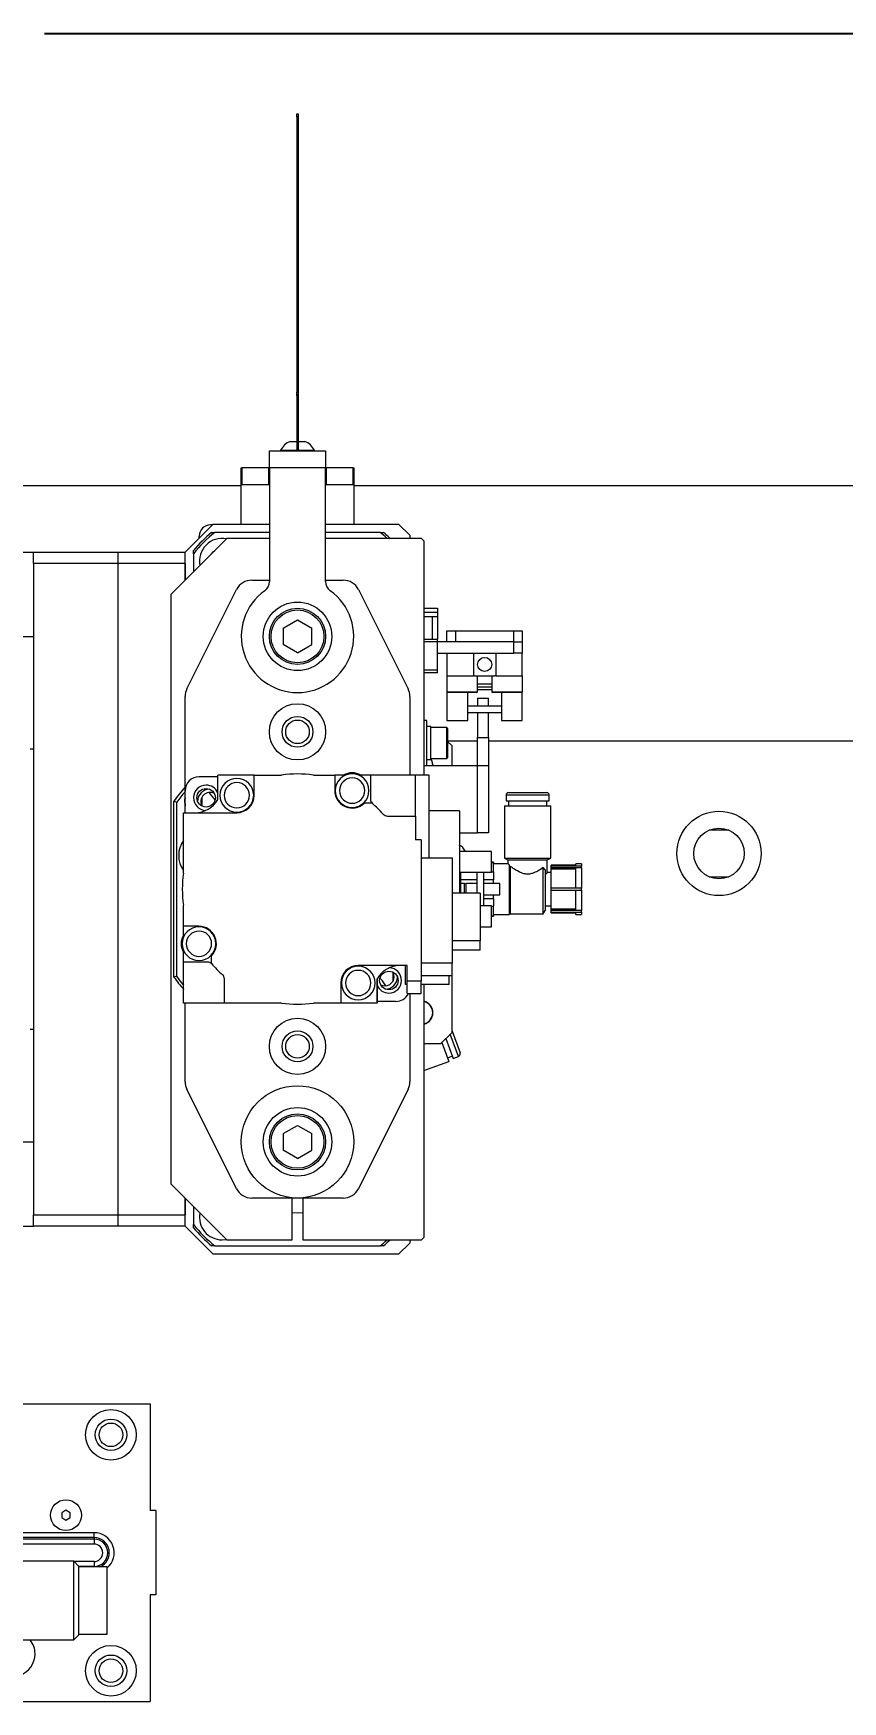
# Model space of a CAD drawing. Header units: millimetres. Extents: x 169 to 14583, y -399 to 10804.
# Drawn here: x 8109.3 to 8253.3, y 5574.5 to 5871.5 of the extents above; entities that cross this region are included whole.
import ezdxf

# ---------------------------------------------------------------- set-up
doc = ezdxf.new("R2010")
doc.units = ezdxf.units.MM
doc.header["$LTSCALE"] = 35
doc.layers.add('1', color=70, linetype='Continuous')
doc.styles.add('SLDTEXTSTYLE2', font='TXT', dxfattribs={"width": 0.7})
doc.dimstyles.new('SLDDIMSTYLE5', dxfattribs={"dimtxt": 105.988363, "dimasz": 26.25, "dimexe": 0, "dimexo": 0.0625, "dimgap": 26.497091, "dimtad": 1, "dimdec": 0, "dimrnd": 1e-09, "dimzin": 12, "dimdsep": 46, "dimtxsty": 'SLDTEXTSTYLE2', "dimsah": 1, "dimcen": 0.09, "dimadec": 0, "dimazin": 3, "dimtfac": 1, "dimtdec": 3, "dimtofl": 0, "dimtmove": 0, "dimatfit": 3, "dimfxl": 0, "dimfrac": 2, "dimtolj": 1, "dimtzin": 12, "dimarcsym": 0})

# ---------------------------------------------------------------- blocks, each defined once
blk = doc.blocks.new('_D_41')
at = {"layer": '1'}
for p, q in [((8111.28, 5871.52), (8786.07, 5871.52)), ((8751.07, 5511.02), (8751.07, 5871.52))]:
    blk.add_line(p, q, dxfattribs=at)
for points in [[(8751.07, 5871.52), (8745.82, 5845.27), (8756.32, 5845.27)], [(8751.07, 5511.02), (8756.32, 5537.27), (8745.82, 5537.27)]]:
    blk.add_solid(points, dxfattribs=at)
at = {"layer": '1', "insert": (8631.7, 5585.03), "char_height": 92.604, "attachment_point": 1, "rotation": 90, "style": 'SLDTEXTSTYLE2'}
blk.add_mtext('361', dxfattribs=at)

msp = doc.modelspace()

# ---------------------------------------------------------------- linework, layer by layer
at = {"color": 7, "linetype": 'Continuous', "lineweight": 18}
for p, q in [((8156.179, 5856.668), (8156.179, 5857.168)), ((8156.179, 5857.168), (8156.379, 5857.168)), ((8156.379, 5857.168), (8156.379, 5856.668)), ((8156.179, 5856.668), (8156.179, 5807.668)), ((8156.379, 5856.668), (8156.179, 5856.668)), ((8156.379, 5856.668), (8156.379, 5807.668)), ((8156.179, 5807.668), (8156.379, 5807.668)), ((8156.179, 5807.168), (8156.179, 5807.668)), ((8156.379, 5807.168), (8156.179, 5807.168)), ((8156.179, 5807.021), (8156.179, 5807.168)), ((8156.379, 5807.021), (8156.179, 5807.021)), ((8156.179, 5807.021), (8156.179, 5797.168)), ((8156.379, 5807.668), (8156.379, 5807.168)), ((8156.379, 5807.168), (8156.379, 5807.021)), ((8156.379, 5807.021), (8156.379, 5797.168)), ((8154.974, 5798.868), (8156.179, 5798.868)), ((8156.379, 5798.868), (8157.583, 5798.868)), ((8151.279, 5794.168), (8151.279, 5797.168)), ((8151.279, 5797.168), (8161.279, 5797.168)), ((8153.279, 5797.318), (8153.279, 5797.168)), ((8153.279, 5797.318), (8156.179, 5797.318)), ((8156.379, 5797.318), (8159.279, 5797.318)), ((8159.279, 5797.168), (8159.279, 5797.318)), ((8161.279, 5797.168), (8161.279, 5794.168)), ((8146.279, 5791.168), (8146.279, 5794.168)), ((8146.279, 5794.168), (8146.355, 5794.168)), ((8146.355, 5794.168), (8146.355, 5791.168)), ((8151.203, 5794.168), (8146.355, 5794.168)), ((8151.203, 5791.168), (8151.203, 5794.168)), ((8151.203, 5794.168), (8151.279, 5794.168)), ((8161.279, 5794.168), (8151.279, 5794.168)), ((8151.279, 5794.168), (8151.279, 5773.915)), ((8161.279, 5773.915), (8161.279, 5794.168)), ((8161.279, 5794.168), (8161.355, 5794.168)), ((8161.355, 5794.168), (8161.355, 5791.168)), ((8166.203, 5794.168), (8161.355, 5794.168)), ((8166.203, 5791.168), (8166.203, 5794.168)), ((8166.203, 5794.168), (8166.279, 5794.168)), ((8166.279, 5794.168), (8166.279, 5791.168)), ((8093.779, 5791.018), (8146.279, 5791.018)), ((8146.355, 5791.168), (8146.279, 5791.168)), ((8146.279, 5784.168), (8146.279, 5791.168)), ((8151.203, 5791.168), (8146.355, 5791.168)), ((8151.279, 5791.168), (8151.203, 5791.168)), ((8161.355, 5791.168), (8161.279, 5791.168)), ((8166.203, 5791.168), (8161.355, 5791.168)), ((8166.279, 5791.168), (8166.203, 5791.168)), ((8166.279, 5791.168), (8166.279, 5784.168)), ((8166.279, 5791.018), (9166.967, 5791.018)), ((8141.279, 5784.168), (8136.279, 5779.168)), ((8141.129, 5784.018), (8140.779, 5784.018)), ((8140.99, 5782.668), (8141.561, 5782.668)), ((8141.279, 5784.168), (8151.279, 5784.168)), ((8151.279, 5782.668), (8141.561, 5782.668)), ((8161.279, 5784.168), (8174.279, 5784.168)), ((8170.996, 5782.668), (8161.279, 5782.668)), ((8170.996, 5782.668), (8171.568, 5782.668)), ((8176.279, 5782.168), (8174.279, 5784.168)), ((8143.779, 5781.668), (8133.779, 5771.668)), ((8138.779, 5781.668), (8138.779, 5782.018)), ((8143.779, 5781.668), (8151.279, 5781.668)), ((8161.279, 5781.668), (8178.279, 5781.668)), ((8176.279, 5782.168), (8176.279, 5781.668)), ((8178.779, 5781.168), (8178.279, 5781.668)), ((8178.779, 5781.168), (8178.779, 5739.468)), ((8099.279, 5779.168), (8109.279, 5779.168)), ((8109.279, 5779.168), (8124.279, 5779.168)), ((8109.279, 5777.168), (8109.279, 5779.168)), ((8124.279, 5777.168), (8109.279, 5777.168)), ((8109.279, 5777.168), (8109.279, 5661.168)), ((8124.279, 5779.168), (8124.279, 5777.168)), ((8124.279, 5779.168), (8136.279, 5779.168)), ((8124.279, 5777.168), (8124.279, 5661.168)), ((8136.279, 5777.168), (8124.279, 5777.168)), ((8136.279, 5774.168), (8136.279, 5779.168)), ((8136.279, 5777.168), (8136.279, 5774.168)), ((8137.779, 5778.885), (8137.779, 5779.457)), ((8137.779, 5778.885), (8137.779, 5775.668)), ((8148.133, 5774.168), (8151.279, 5774.168)), ((8161.279, 5774.168), (8164.425, 5774.168)), ((8133.779, 5666.668), (8133.779, 5771.668)), ((8136.595, 5754.801), (8145.449, 5772.509)), ((8167.108, 5772.509), (8175.962, 5754.801)), ((8178.779, 5769.168), (8181.179, 5769.168)), ((8181.179, 5768.418), (8178.779, 5768.418)), ((8181.179, 5769.168), (8181.179, 5768.418)), ((8181.179, 5768.418), (8181.179, 5767.668)), ((8153.737, 5765.635), (8156.279, 5767.103)), ((8153.737, 5765.635), (8153.737, 5762.7)), ((8156.279, 5767.103), (8158.821, 5765.635)), ((8158.821, 5762.7), (8158.821, 5765.635)), ((8181.179, 5767.668), (8178.779, 5767.668)), ((8180.279, 5763.668), (8180.279, 5767.668)), ((8181.179, 5767.668), (8181.179, 5763.668)), ((8182.879, 5763.168), (8182.879, 5765.168)), ((8182.879, 5765.168), (8184.379, 5765.168)), ((8184.379, 5765.168), (8184.379, 5763.168)), ((8184.379, 5765.168), (8194.779, 5765.168)), ((8194.779, 5763.168), (8194.779, 5765.168)), ((8194.779, 5765.168), (8196.279, 5765.168)), ((8196.279, 5765.168), (8196.279, 5763.168)), ((8099.279, 5764.168), (8109.279, 5764.168)), ((8156.279, 5761.233), (8153.737, 5762.7)), ((8156.279, 5761.233), (8158.821, 5762.7)), ((8178.779, 5763.668), (8181.179, 5763.668)), ((8181.179, 5763.168), (8178.779, 5763.168)), ((8181.179, 5763.168), (8181.179, 5763.668)), ((8194.779, 5763.168), (8181.179, 5763.168)), ((8181.179, 5758.168), (8181.179, 5763.168)), ((8194.779, 5761.168), (8194.779, 5763.168)), ((8194.779, 5763.168), (8196.279, 5763.168)), ((8196.279, 5763.168), (8196.279, 5761.168)), ((8181.179, 5761.168), (8194.779, 5761.168)), ((8182.879, 5761.168), (8182.879, 5757.168)), ((8187.579, 5761.168), (8187.579, 5757.168)), ((8191.579, 5761.168), (8191.579, 5757.168)), ((8196.279, 5761.168), (8194.779, 5761.168)), ((8196.279, 5757.168), (8196.279, 5761.168)), ((8181.179, 5758.168), (8178.779, 5758.168)), ((8181.179, 5757.668), (8178.779, 5757.668)), ((8181.179, 5757.668), (8181.179, 5758.168)), ((8182.829, 5757.168), (8182.829, 5754.318)), ((8182.879, 5757.168), (8182.829, 5757.168)), ((8182.879, 5757.168), (8187.579, 5757.168)), ((8187.779, 5757.168), (8187.579, 5757.168)), ((8187.779, 5757.168), (8191.379, 5757.168)), ((8188.329, 5754.318), (8188.329, 5757.168)), ((8190.829, 5757.168), (8190.829, 5754.318)), ((8191.579, 5757.168), (8191.379, 5757.168)), ((8191.579, 5757.168), (8196.279, 5757.168)), ((8196.329, 5757.168), (8196.279, 5757.168)), ((8196.329, 5754.318), (8196.329, 5757.168)), ((8136.279, 5736.668), (8136.279, 5753.46)), ((8176.279, 5753.46), (8176.279, 5739.468)), ((8182.829, 5754.318), (8188.329, 5754.318)), ((8182.879, 5754.206), (8182.879, 5749.168)), ((8188.179, 5754.168), (8182.979, 5754.168)), ((8186.579, 5749.168), (8186.579, 5754.168)), ((8188.279, 5753.168), (8190.279, 5753.168)), ((8188.279, 5753.168), (8188.279, 5751.768)), ((8190.829, 5755.668), (8188.329, 5755.668)), ((8188.329, 5755.168), (8190.829, 5755.168)), ((8190.829, 5754.668), (8188.329, 5754.668)), ((8190.279, 5751.768), (8190.279, 5753.168)), ((8190.829, 5754.318), (8196.329, 5754.318)), ((8196.179, 5754.168), (8190.979, 5754.168)), ((8192.579, 5754.168), (8192.579, 5749.168)), ((8196.279, 5749.168), (8196.279, 5754.206)), ((8192.579, 5751.768), (8186.579, 5751.768)), ((8192.579, 5750.568), (8186.579, 5750.568)), ((8188.279, 5750.568), (8188.279, 5746.168)), ((8190.279, 5746.168), (8190.279, 5750.568)), ((8179.279, 5749.168), (8178.779, 5749.168)), ((8179.279, 5741.168), (8179.279, 5749.168)), ((8179.979, 5748.118), (8179.279, 5748.118)), ((8179.979, 5742.218), (8179.979, 5748.118)), ((8182.829, 5747.918), (8179.979, 5747.918)), ((8182.829, 5742.418), (8182.829, 5747.918)), ((8182.879, 5749.168), (8186.579, 5749.168)), ((8182.979, 5747.768), (8182.979, 5742.568)), ((8192.579, 5749.168), (8196.279, 5749.168)), ((8108.693, 5744.168), (8109.279, 5744.168)), ((8188.279, 5745.518), (8182.979, 5745.518)), ((8183.779, 5744.668), (8182.979, 5745.468)), ((8183.779, 5741.168), (8183.779, 5744.668)), ((8188.279, 5746.168), (8190.279, 5746.168)), ((8188.279, 5741.168), (8188.279, 5746.168)), ((8190.279, 5746.168), (8190.279, 5741.168)), ((8389.279, 5745.518), (8190.279, 5745.518)), ((8178.779, 5741.168), (8179.279, 5741.168)), ((8179.279, 5742.218), (8179.979, 5742.218)), ((8179.279, 5741.168), (8188.279, 5741.168)), ((8179.979, 5742.418), (8182.829, 5742.418)), ((8188.279, 5729.168), (8188.279, 5741.168)), ((8188.279, 5741.168), (8190.279, 5741.168)), ((8190.279, 5741.168), (8190.279, 5729.168)), ((8142.079, 5739.168), (8138.779, 5739.168)), ((8142.079, 5739.468), (8142.081, 5739.468)), ((8142.079, 5735.118), (8142.079, 5739.468)), ((8142.081, 5735.122), (8142.081, 5739.468)), ((8148.579, 5739.468), (8142.081, 5739.468)), ((8148.579, 5735.876), (8148.579, 5739.468)), ((8148.579, 5739.468), (8153.422, 5739.468)), ((8159.135, 5739.468), (8162.899, 5739.468)), ((8162.899, 5739.468), (8162.899, 5736.704)), ((8164.459, 5739.468), (8162.899, 5739.468)), ((8169.279, 5739.468), (8167.539, 5739.468)), ((8169.279, 5739.468), (8169.279, 5735.154)), ((8177.279, 5739.468), (8169.279, 5739.468)), ((8177.279, 5732.168), (8177.279, 5739.468)), ((8179.679, 5739.468), (8177.279, 5739.468)), ((8179.679, 5724.746), (8179.679, 5739.468)), ((8136.279, 5732.776), (8136.279, 5736.668)), ((8139.279, 5735.523), (8139.279, 5733.955)), ((8193.379, 5735.868), (8193.379, 5734.868)), ((8201.079, 5735.868), (8193.379, 5735.868)), ((8193.879, 5736.368), (8200.579, 5736.368)), ((8201.079, 5734.868), (8201.079, 5735.868)), ((8134.279, 5734.82), (8134.779, 5734.66)), ((8134.279, 5703.515), (8134.279, 5734.82)), ((8134.779, 5703.676), (8134.779, 5734.66)), ((8135.979, 5722.024), (8135.979, 5732.776)), ((8135.979, 5732.776), (8145.479, 5732.776)), ((8169.544, 5734.468), (8168.146, 5734.468)), ((8172.265, 5732.168), (8177.279, 5732.168)), ((8177.279, 5732.168), (8177.279, 5727.968)), ((8185.079, 5733.118), (8179.679, 5733.118)), ((8185.079, 5733.118), (8185.079, 5718.444)), ((8193.129, 5733.968), (8193.129, 5724.708)), ((8193.129, 5733.968), (8197.229, 5733.968)), ((8193.379, 5734.868), (8197.229, 5734.868)), ((8193.834, 5734.868), (8193.834, 5733.968)), ((8197.229, 5734.868), (8201.079, 5734.868)), ((8197.229, 5733.968), (8201.329, 5733.968)), ((8200.624, 5733.968), (8200.624, 5734.868)), ((8201.329, 5724.708), (8201.329, 5733.968)), ((8185.079, 5729.168), (8188.279, 5729.168)), ((8190.279, 5729.168), (8188.279, 5729.168)), ((8233.019, 5729.668), (8229.539, 5729.668)), ((8178.279, 5727.968), (8177.279, 5727.968)), ((8178.279, 5727.968), (8178.279, 5702.756)), ((8178.279, 5724.746), (8183.779, 5724.746)), ((8183.779, 5724.746), (8183.779, 5705.98)), ((8190.779, 5725.868), (8185.079, 5725.868)), ((8190.779, 5722.168), (8190.779, 5725.868)), ((8191.129, 5723.968), (8190.779, 5723.968)), ((8190.779, 5723.9), (8191.129, 5723.9)), ((8191.129, 5723.968), (8191.129, 5723.9)), ((8191.129, 5723.065), (8191.129, 5723.9)), ((8193.763, 5723.668), (8191.129, 5723.668)), ((8193.129, 5724.708), (8193.729, 5724.362)), ((8193.129, 5724.708), (8197.229, 5724.708)), ((8193.729, 5724.362), (8193.729, 5723.641)), ((8193.729, 5724.362), (8197.229, 5724.362)), ((8193.929, 5723.514), (8193.929, 5714.668)), ((8194.129, 5723.149), (8193.929, 5723.514)), ((8194.129, 5723.257), (8194.129, 5714.768)), ((8197.229, 5724.708), (8201.329, 5724.708)), ((8197.229, 5724.362), (8200.729, 5724.362)), ((8200.729, 5724.362), (8201.329, 5724.708)), ((8200.729, 5722.115), (8200.729, 5724.362)), ((8205.829, 5723.418), (8201.429, 5723.418)), ((8201.429, 5723.265), (8201.429, 5723.418)), ((8206.829, 5723.265), (8201.429, 5723.265)), ((8201.429, 5722.961), (8201.429, 5723.265)), ((8206.829, 5723.668), (8205.829, 5723.668)), ((8205.829, 5723.265), (8205.829, 5723.668)), ((8206.829, 5723.668), (8206.829, 5723.265)), ((8206.829, 5722.961), (8206.829, 5723.265)), ((8185.079, 5722.168), (8190.779, 5722.168)), ((8185.279, 5722.168), (8185.279, 5718.444)), ((8188.179, 5720.838), (8185.279, 5720.838)), ((8188.179, 5722.168), (8188.179, 5718.444)), ((8189.379, 5722.168), (8189.379, 5716.168)), ((8191.129, 5720.838), (8189.379, 5720.838)), ((8190.779, 5722.23), (8191.129, 5722.23)), ((8191.129, 5722.23), (8191.129, 5723.065)), ((8191.129, 5722.23), (8191.129, 5720.838)), ((8191.129, 5720.168), (8191.129, 5720.838)), ((8199.982, 5714.768), (8199.982, 5723.001)), ((8200.329, 5722.603), (8199.982, 5723.001)), ((8200.329, 5722.603), (8200.329, 5715.368)), ((8201.429, 5722.118), (8200.726, 5722.118)), ((8205.829, 5722.961), (8201.429, 5722.961)), ((8201.429, 5722.744), (8201.429, 5722.961)), ((8205.829, 5722.744), (8201.429, 5722.744)), ((8201.429, 5719.368), (8201.429, 5722.744)), ((8206.829, 5722.961), (8205.829, 5722.961)), ((8205.829, 5719.368), (8205.829, 5722.961)), ((8206.829, 5722.961), (8206.829, 5719.368)), ((8229.539, 5721.368), (8233.019, 5721.368)), ((8188.779, 5718.444), (8183.779, 5718.444)), ((8186.011, 5720.168), (8185.279, 5720.168)), ((8186.011, 5720.168), (8186.279, 5720.168)), ((8186.011, 5718.444), (8186.011, 5720.168)), ((8188.179, 5720.168), (8186.279, 5720.168)), ((8186.279, 5718.444), (8186.279, 5720.168)), ((8188.779, 5718.444), (8188.779, 5709.967)), ((8192.279, 5720.168), (8189.379, 5720.168)), ((8189.379, 5718.168), (8192.279, 5718.168)), ((8189.379, 5717.497), (8191.129, 5717.497)), ((8191.129, 5717.497), (8191.129, 5718.168)), ((8191.129, 5717.497), (8191.129, 5716.106)), ((8192.279, 5718.168), (8192.279, 5720.168)), ((8206.829, 5719.368), (8201.429, 5719.368)), ((8201.429, 5718.968), (8201.429, 5719.368)), ((8201.429, 5718.968), (8206.829, 5718.968)), ((8201.429, 5715.591), (8201.429, 5718.968)), ((8205.829, 5715.375), (8205.829, 5718.968)), ((8206.829, 5718.968), (8206.829, 5719.368)), ((8206.829, 5718.968), (8206.829, 5715.375)), ((8135.979, 5712.547), (8135.979, 5716.311)), ((8190.779, 5716.168), (8188.779, 5716.168)), ((8190.779, 5712.468), (8190.779, 5716.168)), ((8190.779, 5716.106), (8191.129, 5716.106)), ((8190.779, 5714.436), (8191.129, 5714.436)), ((8190.779, 5714.368), (8191.129, 5714.368)), ((8191.129, 5715.271), (8191.129, 5716.106)), ((8191.129, 5714.436), (8191.129, 5715.271)), ((8191.129, 5714.668), (8193.929, 5714.668)), ((8191.129, 5714.436), (8191.129, 5714.368)), ((8193.929, 5714.668), (8194.129, 5714.868)), ((8194.129, 5714.768), (8199.982, 5714.768)), ((8199.982, 5714.768), (8200.329, 5715.368)), ((8200.329, 5716.218), (8201.429, 5716.218)), ((8205.829, 5715.591), (8201.429, 5715.591)), ((8201.429, 5715.375), (8201.429, 5715.591)), ((8205.829, 5715.375), (8201.429, 5715.375)), ((8201.429, 5715.071), (8201.429, 5715.375)), ((8201.429, 5715.071), (8206.829, 5715.071)), ((8201.429, 5714.918), (8201.429, 5715.071)), ((8201.429, 5714.918), (8205.829, 5714.918)), ((8206.829, 5715.375), (8205.829, 5715.375)), ((8205.829, 5714.668), (8205.829, 5715.071)), ((8205.829, 5714.668), (8206.829, 5714.668)), ((8206.829, 5715.071), (8206.829, 5715.375)), ((8206.829, 5715.071), (8206.829, 5714.668)), ((8138.743, 5712.547), (8135.979, 5712.547)), ((8135.979, 5710.987), (8135.979, 5712.547)), ((8188.779, 5712.468), (8190.779, 5712.468)), ((8188.779, 5709.967), (8183.779, 5709.967)), ((8188.779, 5708.291), (8188.779, 5709.967)), ((8135.979, 5706.168), (8135.979, 5707.908)), ((8140.292, 5706.168), (8135.979, 5706.168)), ((8135.979, 5698.868), (8135.979, 5706.168)), ((8140.979, 5705.902), (8140.979, 5707.3)), ((8175.779, 5705.56), (8167.079, 5705.56)), ((8175.479, 5702.199), (8175.479, 5705.56)), ((8175.779, 5702.756), (8175.779, 5705.56)), ((8183.779, 5705.98), (8178.279, 5705.98)), ((8188.779, 5708.291), (8183.779, 5708.291)), ((8183.779, 5703.79), (8183.779, 5705.98)), ((8134.779, 5703.676), (8134.279, 5703.515)), ((8143.279, 5698.868), (8143.279, 5703.181)), ((8163.979, 5702.46), (8163.979, 5698.868)), ((8170.477, 5703.214), (8170.477, 5698.868)), ((8170.479, 5698.868), (8170.479, 5703.217)), ((8173.279, 5702.812), (8173.279, 5704.381)), ((8178.279, 5702.756), (8175.779, 5702.756)), ((8175.779, 5700.568), (8175.779, 5702.756)), ((8178.279, 5703.79), (8183.779, 5703.79)), ((8178.279, 5700.568), (8178.279, 5702.756)), ((8183.279, 5702.199), (8183.279, 5703.79)), ((8183.779, 5693.668), (8183.779, 5703.79)), ((8175.779, 5702.199), (8175.479, 5702.199)), ((8175.779, 5700.568), (8178.279, 5700.568)), ((8176.279, 5700.568), (8176.279, 5684.876)), ((8183.279, 5702.199), (8178.279, 5702.199)), ((8178.779, 5702.199), (8178.779, 5657.168)), ((8143.279, 5698.868), (8135.979, 5698.868)), ((8136.279, 5684.876), (8136.279, 5698.868)), ((8153.422, 5698.868), (8143.279, 5698.868)), ((8163.979, 5698.868), (8159.135, 5698.868)), ((8170.477, 5698.868), (8163.979, 5698.868)), ((8170.479, 5698.868), (8170.477, 5698.868)), ((8173.779, 5699.168), (8170.479, 5699.168)), ((8109.279, 5694.168), (8108.693, 5694.168)), ((8181.779, 5691.668), (8183.779, 5693.668)), ((8183.779, 5693.902), (8185.199, 5690)), ((8178.779, 5691.668), (8181.779, 5691.668)), ((8181.969, 5691.858), (8183.2, 5688.474)), ((8182.671, 5692.56), (8183.96, 5689.017)), ((8184.9, 5689.359), (8183.451, 5693.34)), ((8178.779, 5686.865), (8183.2, 5688.474)), ((8182.959, 5689.137), (8183.805, 5689.445)), ((8183.96, 5689.017), (8184.9, 5689.359)), ((8145.449, 5665.826), (8136.595, 5683.534)), ((8175.962, 5683.534), (8167.108, 5665.826)), ((8153.737, 5675.635), (8156.279, 5677.103)), ((8156.279, 5677.103), (8158.821, 5675.635)), ((8099.279, 5674.168), (8109.279, 5674.168)), ((8153.737, 5675.635), (8153.737, 5672.7)), ((8156.279, 5671.233), (8153.737, 5672.7)), ((8156.279, 5671.233), (8158.821, 5672.7)), ((8158.821, 5672.7), (8158.821, 5675.635)), ((8133.779, 5666.668), (8143.779, 5656.668)), ((8136.279, 5659.168), (8136.279, 5664.168)), ((8136.279, 5664.168), (8136.279, 5661.168)), ((8164.425, 5664.168), (8148.133, 5664.168)), ((8155.279, 5664.168), (8155.279, 5656.668)), ((8157.279, 5656.668), (8157.279, 5664.168)), ((8109.279, 5661.168), (8124.279, 5661.168)), ((8109.279, 5659.168), (8109.279, 5661.168)), ((8124.279, 5661.168), (8124.279, 5659.168)), ((8124.279, 5661.168), (8136.279, 5661.168)), ((8137.779, 5662.668), (8137.779, 5659.45)), ((8099.279, 5659.168), (8109.279, 5659.168)), ((8124.279, 5659.168), (8109.279, 5659.168)), ((8136.279, 5659.168), (8124.279, 5659.168)), ((8136.279, 5659.168), (8141.279, 5654.168)), ((8137.779, 5658.879), (8137.779, 5659.45)), ((8141.561, 5655.668), (8140.99, 5655.668)), ((8141.561, 5655.668), (8170.996, 5655.668)), ((8142.844, 5656.733), (8143.635, 5656.812)), ((8155.279, 5656.668), (8143.779, 5656.668)), ((8178.279, 5656.668), (8157.279, 5656.668)), ((8171.568, 5655.668), (8170.996, 5655.668)), ((8174.279, 5654.168), (8176.279, 5656.168)), ((8176.279, 5656.668), (8176.279, 5656.168)), ((8178.279, 5656.668), (8178.779, 5657.168)), ((8174.279, 5654.168), (8141.279, 5654.168)), ((8100.079, 5627.518), (8130.079, 5627.518)), ((8130.079, 5627.518), (8130.079, 5608.518)), ((8115.079, 5608.584), (8114.329, 5608.151)), ((8114.329, 5608.151), (8114.329, 5607.285)), ((8115.829, 5608.151), (8115.079, 5608.584)), ((8115.829, 5607.285), (8115.829, 5608.151)), ((8131.079, 5608.518), (8130.079, 5608.518)), ((8131.079, 5608.518), (8131.079, 5593.518)), ((8120.079, 5604.595), (8106.079, 5604.595)), ((8114.329, 5607.285), (8115.079, 5606.852)), ((8115.079, 5606.852), (8115.829, 5607.285)), ((8120.079, 5603.729), (8120.079, 5604.595)), ((8120.079, 5603.729), (8106.079, 5603.729)), ((8120.079, 5603.441), (8106.079, 5603.441)), ((8120.079, 5602.574), (8106.079, 5602.574)), ((8120.079, 5603.729), (8120.079, 5603.441)), ((8120.079, 5603.441), (8120.079, 5602.574)), ((8116.459, 5599.518), (8086.079, 5599.518)), ((8117.379, 5598.598), (8116.459, 5599.518)), ((8116.459, 5585.518), (8116.459, 5599.518)), ((8120.079, 5599.461), (8116.515, 5599.461)), ((8117.379, 5586.438), (8117.379, 5598.598)), ((8120.079, 5598.595), (8117.379, 5598.595)), ((8122.379, 5598.518), (8117.379, 5598.518)), ((8120.079, 5599.461), (8120.079, 5598.595)), ((8120.079, 5598.595), (8120.079, 5598.518)), ((8122.379, 5586.518), (8122.379, 5598.518)), ((8131.079, 5593.518), (8130.079, 5593.518)), ((8130.079, 5593.518), (8130.079, 5574.518)), ((8086.079, 5585.518), (8116.459, 5585.518)), ((8116.459, 5585.518), (8117.379, 5586.438)), ((8117.379, 5586.518), (8122.379, 5586.518)), ((8100.079, 5574.518), (8130.079, 5574.518))]:
    msp.add_line(p, q, dxfattribs=at)
at = {"color": 7, "linetype": 'Continuous', "lineweight": 18, "flags": 128}
for points in [[(8140.992, 5778.881), (8141.253, 5779.194), (8141.565, 5779.454)], [(8180.379, 5741.168), (8180.219, 5741.971), (8179.979, 5742.401)], [(8179.979, 5742.322), (8180.177, 5741.954), (8180.334, 5741.168)], [(8136.279, 5735.434), (8136.234, 5735.045), (8136.279, 5734.014)], [(8136.279, 5734.021), (8136.235, 5735.045), (8136.279, 5735.428)], [(8140.581, 5736.368), (8140.757, 5736.055), (8141.609, 5735.005)], [(8136.027, 5702.077), (8135.419, 5702.823), (8134.779, 5703.676)], [(8136.027, 5702.077), (8135.419, 5702.823), (8134.779, 5703.676)], [(8171.976, 5701.967), (8171.407, 5702.838), (8170.948, 5703.33)], [(8173.485, 5703.611), (8173.359, 5704.243), (8173.3, 5704.37)], [(8155.279, 5661.608), (8156.279, 5661.568), (8157.279, 5661.608)], [(8141.565, 5658.881), (8141.253, 5659.142), (8140.992, 5659.454)]]:
    msp.add_lwpolyline(points, dxfattribs=at)
at = {"color": 7, "linetype": 'Continuous', "lineweight": 18}
for centre, radius in [((8156.279, 5764.168), 6.1), ((8156.279, 5764.168), 5), ((8156.279, 5764.168), 4.7), ((8189.579, 5759.168), 1.25), ((8156.279, 5747.168), 5), ((8156.279, 5747.168), 2.75), ((8156.279, 5747.168), 2.1), ((8140.015, 5735.431), 1.65), ((8231.279, 5725.518), 7.5), ((8231.279, 5725.518), 4.5), ((8172.542, 5702.904), 1.65), ((8156.279, 5691.168), 5), ((8156.279, 5691.168), 2.75), ((8156.279, 5691.168), 2.1), ((8156.279, 5674.168), 10), ((8156.279, 5674.168), 6.1), ((8156.279, 5674.168), 5), ((8156.279, 5674.168), 4.7), ((8123.079, 5622.018), 4.5), ((8123.079, 5622.018), 2.8), ((8123.079, 5622.018), 2.1), ((8115.079, 5607.718), 2.75), ((8123.079, 5580.018), 4.5), ((8123.079, 5580.018), 2.8), ((8123.079, 5580.018), 2.1)]:
    msp.add_circle(centre, radius, dxfattribs=at)
for centre, radius, start, end in [((8156.279, 5795.739), 3.39, 112.63395, 152.23895), ((8156.279, 5795.739), 3.39, 27.76105, 67.36605), ((8156.279, 5764.168), 23.64, 128.50334, 141.49666), ((8156.279, 5764.168), 24, 129.57122, 140.42878), ((8140.779, 5782.018), 2, 90, 180), ((8156.279, 5764.168), 23.64, 47.75448, 51.49666), ((8156.279, 5764.168), 24, 46.81658, 50.42878), ((8142.844, 5777.603), 4, 78.59376, 191.40624), ((8148.133, 5771.168), 3, 90, 153.43495), ((8149.279, 5773.915), 2, 305.68533, 0), ((8163.279, 5773.915), 2, 180, 234.31467), ((8164.425, 5771.168), 3, 26.56505, 90), ((8156.279, 5764.168), 10, 125.68533, 54.31467), ((8139.279, 5753.46), 3, 153.43495, 180), ((8173.279, 5753.46), 3, 0, 26.56505), ((8182.979, 5754.318), 0.15, 180, 270), ((8188.179, 5754.318), 0.15, 270, 0), ((8190.979, 5754.318), 0.15, 180, 270), ((8196.179, 5754.318), 0.15, 270, 0), ((8182.829, 5747.768), 0.15, 0, 90), ((8182.829, 5742.568), 0.15, 270, 0), ((8138.779, 5736.668), 2.5, 90, 180), ((8145.479, 5735.876), 3, 90, 270), ((8145.479, 5735.876), 2.25, 90, 270), ((8145.479, 5735.876), 3, 270, 90), ((8145.479, 5735.876), 2.25, 270, 90), ((8156.279, 5719.168), 20.5, 81.99003, 98.00994), ((8165.999, 5736.704), 3, 90, 270), ((8165.999, 5736.704), 2.25, 90, 270), ((8165.999, 5736.704), 3.164, 60.87651, 119.12349), ((8165.999, 5736.704), 3, 270, 90), ((8165.999, 5736.704), 2.25, 270, 90), ((8156.279, 5719.168), 27, 137.79455, 144.56906), ((8156.279, 5719.168), 26.5, 139.00065, 144.22517), ((8140.015, 5735.431), 2.25, 90, 268.60613), ((8138.071, 5737.376), 4.6, 270, 330.66137), ((8140.722, 5734.724), 2.25, 92.92103, 177.07897), ((8140.722, 5734.724), 1.65, 62.6397, 207.3603), ((8140.015, 5735.431), 2.25, 23.36738, 90), ((8145.479, 5735.876), 3.1, 270, 0), ((8165.999, 5736.704), 3.1, 180, 313.83555), ((8170.279, 5735.154), 1, 180, 223.05649), ((8193.879, 5735.868), 0.5, 90, 180), ((8200.579, 5735.868), 0.5, 0, 90), ((8156.279, 5719.168), 20.25, 41.21021, 49.07394), ((8170.279, 5735.154), 1, 223.05649, 228.78979), ((8172.265, 5733.168), 1, 221.21021, 270), ((8139.834, 5725.153), 4.7, 145.11418, 214.88582), ((8184.279, 5725.156), 2, 20.85584, 67.5), ((8156.279, 5719.168), 20.5, 171.99006, 188.00997), ((8138.743, 5709.447), 3, 90, 270), ((8138.743, 5709.447), 2.25, 90, 270), ((8138.743, 5709.447), 3.1, 316.16445, 90), ((8138.743, 5709.447), 3, 270, 90), ((8138.743, 5709.447), 2.25, 270, 90), ((8138.743, 5709.447), 3.164, 150.87651, 209.12349), ((8140.292, 5705.168), 1, 46.94383, 90), ((8140.292, 5705.168), 1, 41.21021, 46.94383), ((8156.279, 5719.168), 20.25, 220.92606, 228.78979), ((8167.079, 5702.46), 3.1, 90, 180), ((8167.079, 5702.46), 3, 90, 270), ((8167.079, 5702.46), 3, 270, 90), ((8174.487, 5700.96), 4.6, 90, 150.66137), ((8156.279, 5719.168), 27, 215.43094, 221.40368), ((8142.279, 5703.181), 1, 0, 48.78979), ((8167.079, 5702.46), 2.25, 90, 270), ((8167.079, 5702.46), 2.25, 270, 90), ((8171.835, 5703.611), 1.65, 242.6398, 0), ((8171.835, 5703.611), 2.25, 272.92091, 357.0791), ((8172.542, 5702.904), 2.25, 270, 88.60612), ((8172.542, 5702.904), 2.25, 203.36738, 270), ((8173.779, 5701.668), 2.5, 270, 333.89612), ((8156.279, 5719.168), 20.5, 261.99005, 278.00986), ((8178.279, 5697.168), 2.1, 0, 76.22585), ((8178.279, 5697.168), 2.055, 284.08192, 75.91808), ((8178.279, 5697.168), 2.1, 283.77415, 0), ((8184.729, 5689.829), 0.5, 290, 20), ((8139.279, 5684.876), 3, 180, 206.56505), ((8173.279, 5684.876), 3, 333.43495, 0), ((8148.133, 5667.168), 3, 206.56505, 270), ((8164.425, 5667.168), 3, 270, 333.43495), ((8142.844, 5660.733), 4, 168.59376, 270), ((8156.279, 5674.168), 23.64, 218.50334, 231.49666), ((8156.279, 5674.168), 24, 219.57122, 230.42878), ((8156.279, 5674.168), 23.64, 308.50334, 312.24552), ((8156.279, 5674.168), 24, 309.57122, 313.18342), ((8120.079, 5601.018), 3.577, 310.01095, 90), ((8120.079, 5601.018), 2.711, 292.77111, 90), ((8120.079, 5601.018), 2.423, 270, 90), ((8120.079, 5601.018), 1.557, 270, 90), ((8105.579, 5583.018), 4, 141.31781, 0), ((8105.579, 5583.018), 4, 0, 38.68219)]:
    msp.add_arc(centre, radius, start, end, dxfattribs=at)
for points, knots in [([(8193.929, 5723.514), (8193.848, 5723.576), (8193.726, 5723.67), (8193.753, 5723.649), (8193.763, 5723.641)], [0, 0, 0, 0, 0.6643218, 1, 1, 1, 1]), ([(8199.982, 5723.001), (8199.684, 5722.793), (8199.156, 5722.425), (8198.213, 5721.969), (8197.349, 5721.797), (8196.492, 5721.891), (8195.543, 5722.283), (8194.7, 5722.831), (8194.296, 5723.132), (8194.129, 5723.257)], [0, 0, 0, 0, 0.1900613, 0.3353344, 0.4383281, 0.5417291, 0.6746796, 0.8654419, 1, 1, 1, 1]), ([(8200.726, 5722.115), (8200.71, 5722.096), (8200.679, 5722.059), (8200.491, 5721.833), (8200.359, 5721.669), (8200.329, 5721.63)], [0, 0, 0, 0, 0.4296339, 0.8665023, 1, 1, 1, 1])]:
    msp.add_open_spline(points, degree=3, knots=knots, dxfattribs=at)

# ---------------------------------------------------------------- dimensions: what is measured, and where the dimension line sits
at = {"layer": '1'}
dim = msp.add_linear_dim(base=(8751.074838169, 5871.517871794), p1=(10301.278647798, 5511.017871794), p2=(8076.278652618, 5871.517871794), angle=90, dimstyle='SLDDIMSTYLE5', dxfattribs=at)
dim.commit()
dim.dimension.update_dxf_attribs({"geometry": '_D_41', "text_midpoint": (8751.074838169, 5691.267871794), "dimtype": 160})

doc.saveas('drawing.dxf')
